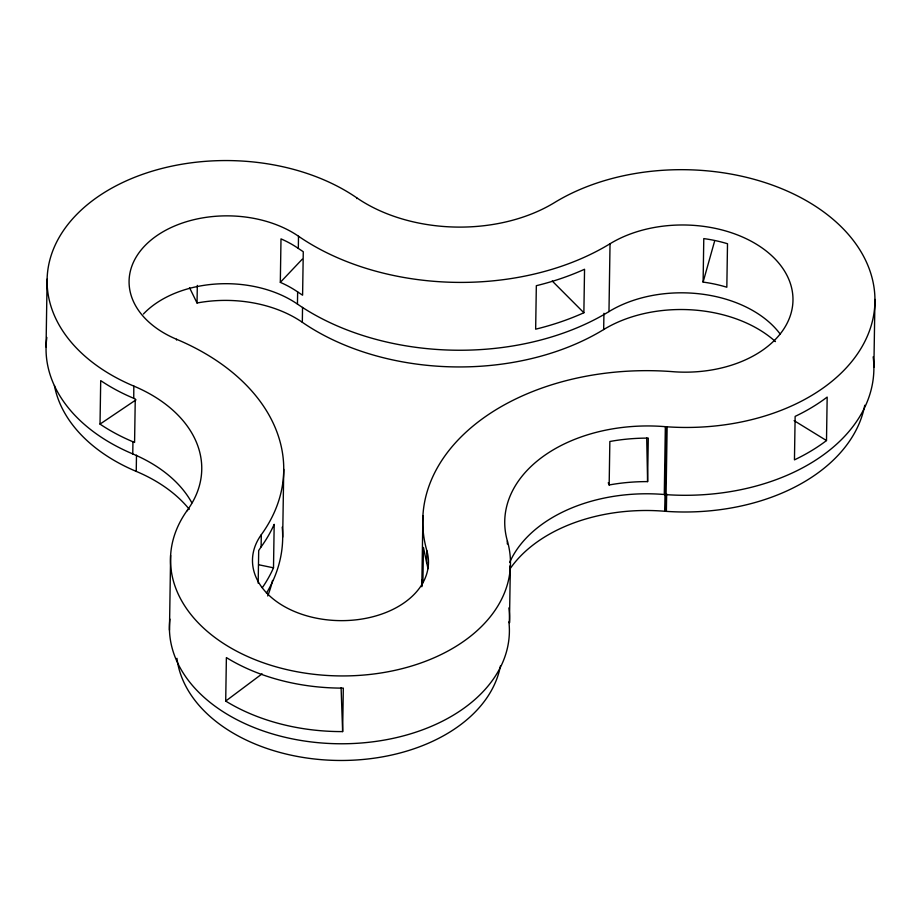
<?xml version="1.0" encoding="UTF-8"?>
<svg xmlns="http://www.w3.org/2000/svg" width="921" height="921" viewBox="0 0 921 921"><rect width="100%" height="100%" fill="white"/><g stroke="black" fill="none" stroke-linecap="round" stroke-linejoin="round"><path stroke-width="1.38" d="M46.05 346.975L47.121 279.132M100.021 424.109L100.711 380.615A181.069 122.102 0.9 0 0 133.637 398.263L135.26 398.966L134.581 442.448L132.946 441.758A181.069 122.102 0.9 0 1 100.021 424.109L136.032 399.829M191.879 502.878A141.834 95.646 0.9 0 0 132.762 453.926L132.946 441.758M133.741 398.309L133.821 386.095A181.057 122.09 0.9 0 1 86.114 205.74A181.057 122.09 0.9 0 1 356.715 197.796A142.743 96.245 0.9 0 0 554.569 202.551A191.108 128.871 0.9 0 1 864.784 258.64A191.108 128.871 0.9 0 1 667.138 426.814L665.342 426.676A144.793 97.638 0.9 0 0 507.367 540.938A169.994 114.63 0.9 0 1 318.401 674.771A169.994 114.63 0.9 0 1 187.539 509.946A141.834 95.646 0.9 0 0 133.821 386.095M189.3 509.313A149.167 100.585 0.9 0 0 136.239 471.391L136.492 455.158M169.464 630.125L170.627 555.386M176.521 340.022L176.533 339.262A99.077 66.807 0.9 0 1 150.422 240.577A99.077 66.807 0.9 0 1 298.508 236.237A224.747 151.551 0.9 0 0 610.036 243.754A109.115 73.576 0.9 0 1 787.167 275.77A109.115 73.576 0.9 0 1 674.31 371.796A226.785 152.921 0.9 0 0 426.872 550.758A88.002 59.347 0.9 0 1 329.05 620.04A88.002 59.347 0.9 0 1 261.299 534.71A223.826 150.929 0.9 0 0 176.533 339.262M187.527 510.706L187.539 509.946M775.459 341.599A116.449 78.527 0.9 0 0 603.669 329.557A217.414 146.6 0.9 0 1 302.318 322.292A106.41 71.757 0.9 0 0 197.036 302.997L197.313 285.406M225.703 701.077L226.382 657.582A169.994 114.63 0.9 0 0 343.314 688.114L342.635 731.596A169.994 114.63 0.9 0 1 225.703 701.077L262.059 673.861M258.179 583.154L258.697 550.539L261.115 546.89A223.826 150.929 0.9 0 0 274.182 524.337L273.502 567.82A223.826 150.929 0.9 0 1 262.312 587.702M261.115 546.89L261.299 534.71M280.318 282.356L280.997 238.873A99.077 66.807 0.9 0 1 298.323 248.417L303.274 251.721L302.595 295.204L297.644 291.899A99.077 66.807 0.9 0 0 280.318 282.356L302.261 259.192M282.678 537.185L283.749 469.342M143.423 314.003A99.077 66.807 0.9 0 1 297.448 304.08L297.644 291.899M298.323 248.417L298.508 236.237M302.318 322.292L302.549 307.407M356.703 198.568L356.715 197.796M421.806 586.746L422.912 515.61M422.889 582.774L423.453 547.442L426.676 562.927A88.002 59.347 0.9 0 1 427.908 568.718M426.676 562.927L426.872 550.758M507.31 543.977L507.367 540.938M583.868 312.749L584.547 269.254A224.747 151.551 0.9 0 1 536.333 285.694L535.654 329.177A224.747 151.551 0.9 0 0 583.868 312.749L552.22 281.02M603.669 329.557L603.934 313.313M780.375 334.323A109.115 73.576 0.9 0 0 608.977 311.586L610.036 243.754M609.161 484.976L609.852 441.493A144.793 97.638 0.9 0 1 648.28 438.12L647.601 481.614A144.793 97.638 0.9 0 0 609.161 484.976L608.263 482.742M509.647 562.455A144.793 97.638 0.9 0 1 664.283 494.508L665.342 426.676M509.912 569.017A152.126 102.576 0.9 0 1 664.743 511.259L665.02 493.668M873.166 356.853A191.108 128.871 0.9 0 1 666.079 494.646L665.181 494.589L666.24 426.745M864.75 405.263A183.774 123.921 0.9 0 1 666.378 511.374L665.561 511.316L665.837 493.737M666.079 494.646L667.138 426.814M666.378 511.374L666.654 493.783M703.103 282.091L703.782 238.597A109.115 73.576 0.9 0 1 727.509 243.743L726.83 287.225A109.115 73.576 0.9 0 0 703.103 282.091L714.523 241.44M826.494 440.56L827.173 397.078A191.108 128.871 0.9 0 1 795.134 416.384L794.455 459.867A191.108 128.871 0.9 0 0 826.494 440.56L794.109 420.644M873.879 367.272L874.95 299.44M664.283 494.508L665.181 494.589M664.743 511.259L665.561 511.316M258.755 564.769L273.502 567.82M189.53 287.663L197.036 302.997M341.104 687.826L342.635 731.596M646.703 437.832L647.601 481.614M132.774 453.915A181.057 122.09 0.9 0 1 46.844 337.466M508.91 621.894A169.994 114.63 0.9 0 1 339.492 743.765A169.994 114.63 0.9 0 1 169.901 619.096M421.737 586.009A226.785 152.921 0.9 0 1 422.152 579.597M608.977 311.586A224.747 151.551 0.9 0 1 297.448 304.08M282.217 527.123A223.826 150.929 0.9 0 1 266.434 593.182M508.876 607.906A169.994 114.63 0.9 0 1 509.451 622.884L510.142 579.401A169.994 114.63 0.9 0 0 509.762 566.07M136.239 471.391A173.735 117.151 0.9 0 1 54.42 385.519M500.437 665.895A162.66 109.68 0.9 0 1 335.497 760.412A162.66 109.68 0.9 0 1 176.959 658.331M272.535 580.437A216.493 145.978 0.9 0 1 267.712 595.968"/></g></svg>
